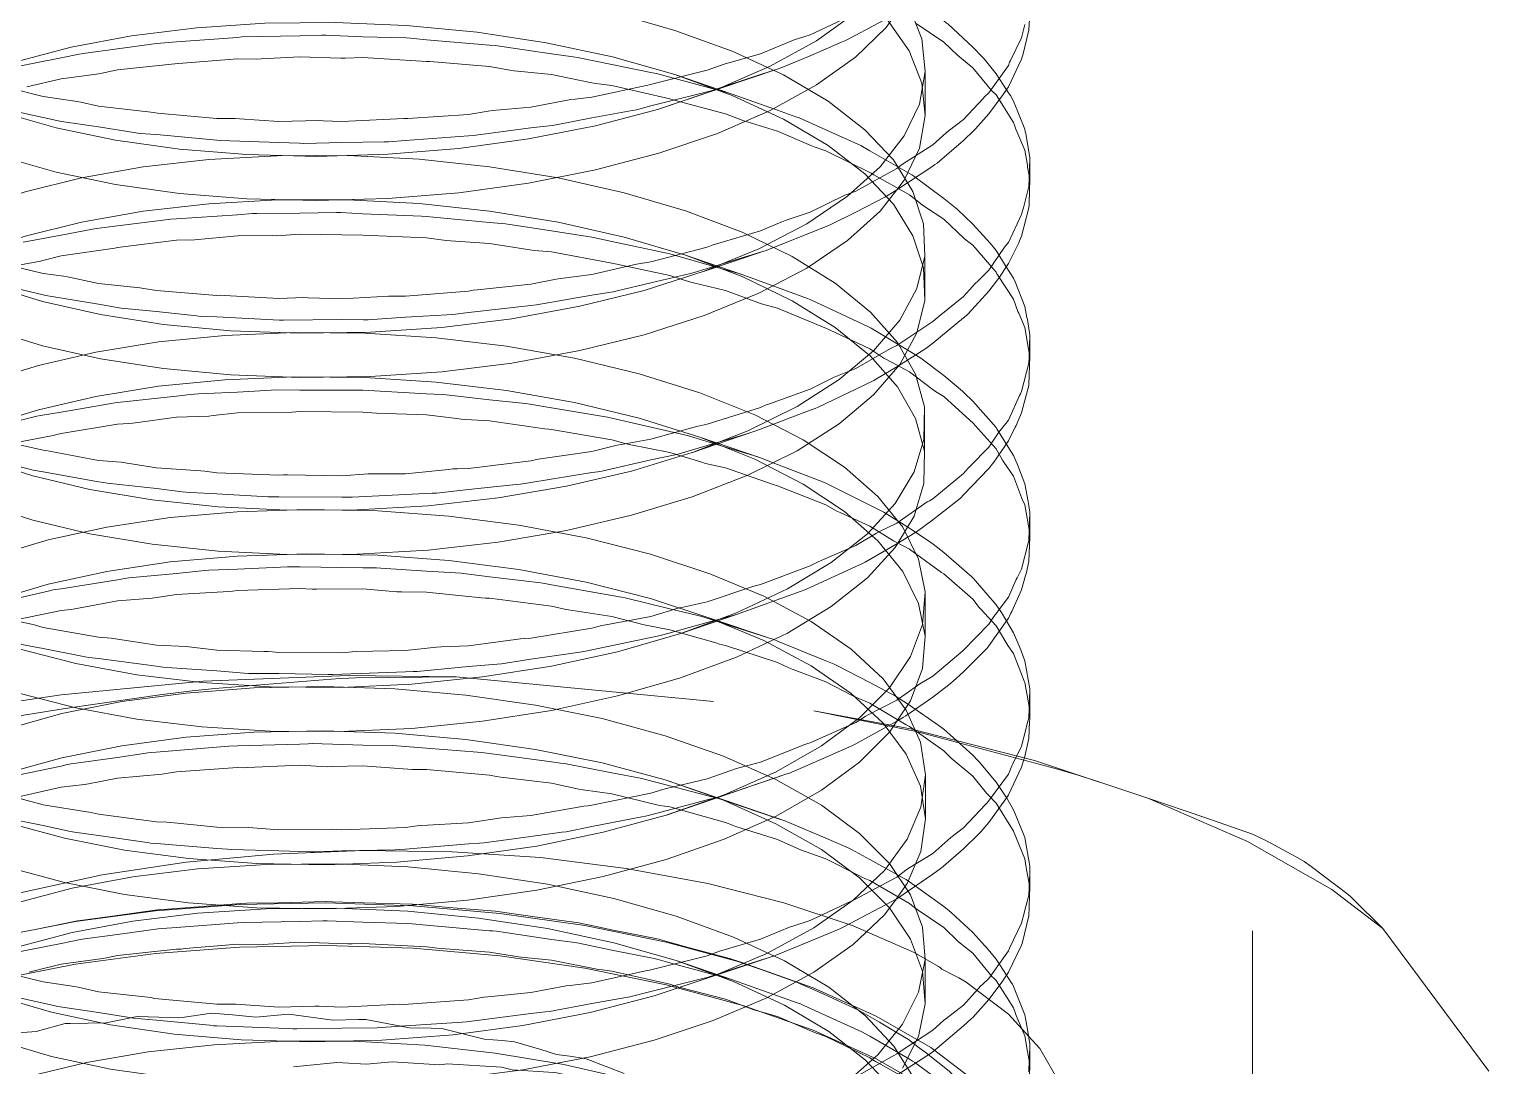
# Model space of a CAD drawing. Header units: millimetres. Extents: x 6 to 294, y 6 to 294.
# Drawn here: x 117.75 to 129.05, y 144.7 to 152.72 of the extents above; entities that cross this region are included whole.
import ezdxf

# ---------------------------------------------------------------- set-up
doc = ezdxf.new("R2010")
doc.units = ezdxf.units.MM
doc.linetypes.add('HIDDEN', pattern=[3, 2, -1])
doc.layers.add('M-VIEW', color=7, linetype='CONTINUOUS', lineweight=0)
doc.layers.add('M-VIEW-HIDD', color=8, linetype='HIDDEN', lineweight=0)

msp = doc.modelspace()

# ---------------------------------------------------------------- linework, layer by layer
at = {"layer": 'M-VIEW', "lineweight": 0}
for p, q in [((122.63, 152.106), (123.549, 152.416)), ((125.497, 151.565), (125.497, 151.726)), ((122.978, 150.85), (123.431, 151.003)), ((125.497, 150.193), (125.497, 150.355)), ((122.886, 149.447), (123.345, 149.603)), ((125.497, 148.82), (125.497, 148.986)), ((122.788, 148.044), (123.226, 148.194)), ((125.497, 147.452), (125.497, 147.608)), ((125.533, 147.065), (126.409, 146.772)), ((122.684, 146.641), (123.609, 146.957)), ((126.409, 146.772), (126.85, 146.624)), ((126.85, 146.624), (127.219, 146.494)), ((125.497, 146.084), (125.497, 146.246)), ((128.227, 145.765), (129.048, 144.659)), ((123.047, 145.394), (123.511, 145.551)), ((125.497, 144.713), (125.497, 144.874))]:
    msp.add_line(p, q, dxfattribs=at)
for points in [[(122.452, 152.099), (122.482, 152.107), (122.564, 152.128), (123, 152.238), (123.037, 152.248), (123.412, 152.371), (123.549, 152.416), (123.576, 152.425), (123.797, 152.517), (124.04, 152.621), (124.065, 152.631), (124.149, 152.675), (124.467, 152.847), (124.493, 152.862), (124.746, 153.036), (124.832, 153.1), (124.848, 153.112), (124.984, 153.233), (125.12, 153.367), (125.134, 153.381), (125.18, 153.435), (125.33, 153.644), (125.334, 153.653)], [(123.672, 152.639), (123.797, 152.679), (124.132, 152.835), (124.149, 152.843), (124.175, 152.857), (124.467, 153.013), (124.566, 153.086), (124.586, 153.098), (124.746, 153.197), (124.912, 153.341), (124.928, 153.353), (124.984, 153.395), (125.18, 153.602)], [(122.136, 151.633), (122.626, 151.762), (123.079, 151.916), (123.488, 152.093), (123.846, 152.291), (124.147, 152.506), (124.384, 152.735), (124.462, 152.845)], [(120.375, 150.474), (120.409, 150.477), (120.664, 150.494), (121.031, 150.514), (121.153, 150.529), (121.635, 150.584), (121.679, 150.589), (122.107, 150.664), (122.273, 150.691), (122.304, 150.697), (122.564, 150.759), (122.87, 150.831), (122.9, 150.839), (123, 150.87), (123.412, 150.998), (123.431, 151.003), (123.456, 151.011), (123.797, 151.147), (123.932, 151.201), (123.956, 151.211), (124.149, 151.307), (124.379, 151.426), (124.401, 151.437), (124.467, 151.478), (124.746, 151.663), (124.762, 151.674), (124.778, 151.685), (124.984, 151.862), (125.063, 151.937), (125.077, 151.95), (125.18, 152.067), (125.291, 152.217), (125.301, 152.231), (125.33, 152.275), (125.433, 152.491), (125.438, 152.508), (125.442, 152.521), (125.489, 152.714), (125.493, 152.8)], [(122.452, 150.904), (122.564, 150.922), (123, 151.036), (123.037, 151.051), (123.065, 151.059), (123.412, 151.163), (123.576, 151.232), (123.603, 151.242), (123.797, 151.307), (124.065, 151.437), (124.088, 151.446), (124.149, 151.47), (124.467, 151.645), (124.493, 151.665), (124.512, 151.678), (124.746, 151.827), (124.848, 151.919), (124.865, 151.932), (124.984, 152.023), (125.134, 152.187), (125.146, 152.199), (125.18, 152.229), (125.33, 152.442), (125.34, 152.467), (125.347, 152.481), (125.433, 152.656), (125.458, 152.759)], [(117.595, 152.269), (117.86, 152.201), (118.123, 152.163), (118.153, 152.157), (118.289, 152.127), (118.718, 152.077), (118.747, 152.072), (119.206, 152.03), (119.347, 152.03), (119.381, 152.028), (119.686, 152.007), (119.995, 152.015), (120.028, 152.014), (120.173, 152.007), (120.651, 152.03), (120.682, 152.031), (121.153, 152.063), (121.305, 152.088), (121.338, 152.092), (121.635, 152.119), (121.944, 152.177), (121.977, 152.181), (122.107, 152.197), (122.564, 152.295), (122.589, 152.302), (123, 152.404), (123.138, 152.454), (123.167, 152.463), (123.412, 152.532), (123.672, 152.639)], [(122.136, 151.633), (121.616, 151.53), (121.077, 151.456), (120.528, 151.411), (119.979, 151.396), (119.438, 151.409), (118.916, 151.452), (118.421, 151.521), (117.962, 151.616), (117.547, 151.735), (117.183, 151.874), (116.876, 152.031), (116.632, 152.203), (116.455, 152.387), (116.375, 152.529)], [(120.375, 149.281), (120.664, 149.283), (120.997, 149.316), (121.031, 149.32), (121.064, 149.321), (121.153, 149.324), (121.635, 149.383), (121.679, 149.392), (121.71, 149.397), (122.107, 149.455), (122.304, 149.504), (122.336, 149.51), (122.564, 149.549), (122.9, 149.644), (122.929, 149.65), (123, 149.665), (123.412, 149.795), (123.456, 149.815), (123.481, 149.824), (123.797, 149.938), (123.956, 150.018), (123.981, 150.029), (124.149, 150.097), (124.401, 150.242), (124.422, 150.253), (124.467, 150.274), (124.746, 150.46), (124.778, 150.489), (124.794, 150.502), (124.984, 150.653), (125.077, 150.758), (125.09, 150.771), (125.18, 150.857), (125.301, 151.036), (125.311, 151.048), (125.33, 151.071), (125.433, 151.288), (125.442, 151.325), (125.446, 151.34), (125.489, 151.505), (125.493, 151.622), (125.494, 151.636), (125.497, 151.726), (125.464, 151.916), (125.461, 151.929), (125.457, 151.949), (125.369, 152.166), (125.346, 152.208), (125.337, 152.222), (125.316, 152.254)], [(122.452, 152.099), (122.42, 152.093), (122.107, 152.035), (121.831, 151.982), (121.799, 151.978), (121.635, 151.958), (121.189, 151.9), (121.153, 151.897), (120.664, 151.862), (120.534, 151.851), (120.5, 151.85), (120.173, 151.846), (119.878, 151.838), (119.844, 151.839), (119.686, 151.846), (119.232, 151.861), (119.206, 151.863), (118.739, 151.906), (118.61, 151.916), (118.579, 151.921), (118.289, 151.966), (118.02, 152.004), (117.991, 152.011), (117.86, 152.04), (117.47, 152.124)], [(122.136, 151.975), (121.616, 151.873), (121.077, 151.799), (120.528, 151.754), (119.979, 151.738), (119.438, 151.752), (118.916, 151.794), (118.421, 151.864), (117.962, 151.959), (117.547, 152.077), (117.545, 152.078)], [(122.136, 151.975), (122.626, 152.104), (122.63, 152.105)], [(118.969, 149.139), (119.001, 149.137), (119.206, 149.127), (119.602, 149.103), (119.686, 149.104), (120.173, 149.102), (120.221, 149.101), (120.252, 149.101), (120.664, 149.123), (120.872, 149.132), (120.906, 149.133), (121.153, 149.161), (121.521, 149.198), (121.554, 149.201), (121.635, 149.215), (122.107, 149.291), (122.153, 149.298), (122.183, 149.303), (122.564, 149.389), (122.752, 149.43), (122.782, 149.437), (123, 149.501), (123.317, 149.594), (123.345, 149.603), (123.412, 149.628), (123.797, 149.774), (123.834, 149.788), (123.857, 149.797), (124.149, 149.937), (124.288, 150.005), (124.31, 150.016), (124.467, 150.11), (124.683, 150.247), (124.701, 150.259), (124.746, 150.293), (124.984, 150.489), (125.006, 150.508), (125.019, 150.52), (125.18, 150.696), (125.246, 150.782), (125.256, 150.796), (125.33, 150.908), (125.41, 151.069), (125.417, 151.084), (125.433, 151.121), (125.489, 151.341), (125.49, 151.363), (125.491, 151.376), (125.497, 151.565), (125.497, 151.565)], [(120.395, 150.034), (120.945, 150.072), (121.488, 150.139), (122.013, 150.235), (122.512, 150.358), (122.977, 150.507), (123.398, 150.68), (123.77, 150.874), (124.085, 151.086), (124.338, 151.314), (124.466, 151.478)], [(120.375, 150.474), (120.341, 150.474), (120.173, 150.475), (119.72, 150.47), (119.69, 150.472), (119.206, 150.496), (119.08, 150.5), (119.048, 150.503), (118.739, 150.537), (118.465, 150.564), (118.434, 150.569), (118.289, 150.594), (117.882, 150.661), (117.86, 150.666), (117.456, 150.761), (117.348, 150.786), (117.322, 150.794), (117.082, 150.871), (116.868, 150.939), (116.844, 150.948), (116.741, 150.992), (116.445, 151.117), (116.427, 151.127), (116.17, 151.272)], [(120.395, 150.034), (119.847, 150.026), (119.31, 150.047), (118.793, 150.096), (118.306, 150.171), (117.857, 150.272), (117.454, 150.396), (117.103, 150.54), (116.811, 150.701), (116.583, 150.876), (116.422, 151.062), (116.379, 151.154)], [(122.452, 150.904), (122.107, 150.825), (121.864, 150.794), (121.831, 150.789), (121.635, 150.749), (121.221, 150.706), (121.189, 150.702), (121.153, 150.696), (120.664, 150.656), (120.567, 150.657), (120.534, 150.657), (120.173, 150.636), (119.912, 150.644), (119.878, 150.645), (119.686, 150.638), (119.264, 150.661), (119.232, 150.663), (119.206, 150.662), (118.739, 150.699), (118.641, 150.717), (118.61, 150.722), (118.289, 150.755), (118.05, 150.805), (118.02, 150.811), (117.86, 150.832), (117.497, 150.92)], [(120.395, 150.377), (120.945, 150.415), (121.488, 150.482), (122.013, 150.578), (122.512, 150.701), (122.977, 150.85), (122.977, 150.85)], [(125.383, 150.767), (125.369, 150.796), (125.314, 150.884)], [(120.395, 150.377), (119.847, 150.369), (119.31, 150.389), (118.793, 150.438), (118.306, 150.514), (117.857, 150.615), (117.454, 150.739), (117.453, 150.739)], [(118.969, 147.946), (119.206, 147.917), (119.57, 147.908), (119.602, 147.907), (119.634, 147.905), (119.686, 147.9), (120.173, 147.898), (120.252, 147.905), (120.285, 147.906), (120.664, 147.914), (120.906, 147.941), (120.94, 147.942), (121.153, 147.951), (121.554, 148.006), (121.585, 148.008), (121.635, 148.011), (122.107, 148.087), (122.183, 148.107), (122.214, 148.113), (122.564, 148.179), (122.782, 148.244), (122.813, 148.251), (123, 148.292), (123.345, 148.407), (123.371, 148.414), (123.412, 148.425), (123.797, 148.57), (123.857, 148.601), (123.881, 148.612), (124.149, 148.727), (124.31, 148.823), (124.332, 148.835), (124.467, 148.901), (124.701, 149.064), (124.719, 149.074), (124.746, 149.089), (124.984, 149.285), (125.019, 149.325), (125.032, 149.339), (125.18, 149.487), (125.256, 149.603), (125.267, 149.617), (125.33, 149.698), (125.417, 149.888), (125.424, 149.901), (125.433, 149.918), (125.489, 150.137), (125.491, 150.181), (125.491, 150.196), (125.497, 150.355), (125.477, 150.477), (125.474, 150.491), (125.457, 150.576), (125.383, 150.767)], [(119.216, 148.683), (119.748, 148.657), (120.292, 148.66), (120.841, 148.692), (121.383, 148.754), (121.911, 148.843), (122.414, 148.961), (122.884, 149.104), (123.314, 149.271), (123.695, 149.46), (124.021, 149.668), (124.287, 149.892), (124.489, 150.128), (124.489, 150.128)], [(125.485, 149.952), (125.489, 149.97), (125.497, 150.193), (125.497, 150.193)], [(118.969, 149.139), (118.936, 149.142), (118.739, 149.167), (118.357, 149.209), (118.328, 149.214), (118.289, 149.221), (117.86, 149.298), (117.784, 149.31), (117.756, 149.317), (117.456, 149.392), (117.259, 149.441), (117.232, 149.449), (117.082, 149.5), (116.786, 149.599), (116.764, 149.609), (116.741, 149.619), (116.436, 149.755), (116.38, 149.78), (116.362, 149.791), (116.17, 149.903)], [(117.653, 147.969), (117.86, 147.93), (118.186, 147.866), (118.215, 147.86), (118.289, 147.852), (118.739, 147.793), (118.787, 147.787), (118.818, 147.783), (119.206, 147.757), (119.416, 147.74), (119.45, 147.738), (119.686, 147.736), (120.066, 147.728), (120.099, 147.728), (120.173, 147.732), (120.664, 147.75), (120.724, 147.752), (120.756, 147.753), (121.153, 147.791), (121.374, 147.809), (121.408, 147.812), (121.635, 147.847), (122.014, 147.902), (122.045, 147.907), (122.107, 147.921), (122.564, 148.016), (122.626, 148.029), (122.655, 148.035), (123, 148.131), (123.198, 148.186), (123.226, 148.194), (123.412, 148.261), (123.728, 148.374), (123.754, 148.384), (123.797, 148.403), (124.149, 148.564), (124.201, 148.588), (124.222, 148.599), (124.467, 148.74), (124.606, 148.825), (124.626, 148.837), (124.746, 148.925), (124.947, 149.084), (124.963, 149.097), (124.984, 149.118), (125.18, 149.324), (125.207, 149.358), (125.217, 149.371), (125.33, 149.538), (125.383, 149.642), (125.391, 149.657), (125.433, 149.753), (125.482, 149.938), (125.485, 149.952)], [(119.216, 148.683), (118.704, 148.737), (118.223, 148.817), (117.782, 148.923), (117.387, 149.05), (117.047, 149.197), (116.766, 149.361), (116.549, 149.538), (116.401, 149.725), (116.379, 149.781)], [(120.375, 149.281), (120.173, 149.266), (119.753, 149.273), (119.72, 149.273), (119.686, 149.271), (119.206, 149.29), (119.112, 149.302), (119.08, 149.306), (118.739, 149.327), (118.496, 149.366), (118.465, 149.371), (118.289, 149.386), (117.91, 149.458), (117.882, 149.463), (117.86, 149.465), (117.456, 149.555)], [(119.216, 149.026), (119.748, 149), (120.292, 149.003), (120.841, 149.035), (121.383, 149.096), (121.911, 149.186), (122.414, 149.303), (122.884, 149.447), (122.885, 149.447)], [(125.485, 148.755), (125.489, 148.768), (125.497, 148.986), (125.489, 149.035), (125.487, 149.052), (125.484, 149.067), (125.457, 149.205), (125.404, 149.346), (125.398, 149.36), (125.369, 149.424), (125.314, 149.514)], [(119.216, 149.026), (118.704, 149.08), (118.223, 149.16), (117.782, 149.265), (117.387, 149.393), (117.387, 149.393)], [(117.681, 146.769), (117.86, 146.72), (118.215, 146.665), (118.243, 146.659), (118.289, 146.648), (118.739, 146.59), (118.818, 146.587), (118.849, 146.584), (119.206, 146.547), (119.45, 146.545), (119.483, 146.543), (119.686, 146.527), (120.099, 146.532), (120.131, 146.531), (120.173, 146.528), (120.664, 146.546), (120.756, 146.558), (120.789, 146.56), (121.153, 146.581), (121.408, 146.62), (121.442, 146.623), (121.635, 146.638), (122.045, 146.711), (122.076, 146.714), (122.107, 146.718), (122.564, 146.811), (122.655, 146.84), (122.685, 146.847), (123, 146.921), (123.226, 147.001), (123.255, 147.009), (123.412, 147.051), (123.754, 147.187), (123.779, 147.195), (123.797, 147.2), (124.149, 147.359), (124.222, 147.404), (124.244, 147.416), (124.467, 147.53), (124.626, 147.644), (124.645, 147.656), (124.746, 147.716), (124.963, 147.9), (124.978, 147.911), (125.18, 148.118), (125.217, 148.177), (125.227, 148.191), (125.33, 148.328), (125.391, 148.464), (125.398, 148.478), (125.433, 148.545), (125.485, 148.755)], [(124.886, 147.662), (124.902, 147.677), (124.984, 147.751), (125.165, 147.934), (125.18, 147.952), (125.33, 148.165), (125.35, 148.204), (125.357, 148.217), (125.433, 148.384), (125.463, 148.494), (125.467, 148.508), (125.489, 148.603), (125.496, 148.792), (125.497, 148.806), (125.497, 148.82), (125.497, 148.82)], [(118.969, 147.946), (118.739, 147.957), (118.387, 148.009), (118.357, 148.013), (118.289, 148.018), (117.86, 148.093), (117.81, 148.108), (117.784, 148.115), (117.456, 148.183), (117.285, 148.24), (117.259, 148.248), (117.082, 148.291), (116.809, 148.395), (116.786, 148.403), (116.741, 148.416), (116.436, 148.55), (116.398, 148.574), (116.38, 148.585), (116.17, 148.694)], [(117.682, 147.581), (118.113, 147.47), (118.585, 147.384), (119.09, 147.323), (119.619, 147.291), (120.164, 147.287), (120.715, 147.312), (121.261, 147.367), (121.795, 147.451), (122.306, 147.563), (122.786, 147.701), (123.227, 147.864), (123.62, 148.049), (123.96, 148.254), (124.24, 148.476), (124.455, 148.711), (124.475, 148.745)], [(124.886, 146.469), (124.984, 146.542), (125.152, 146.723), (125.165, 146.737), (125.177, 146.748), (125.33, 146.959), (125.357, 147.023), (125.364, 147.037), (125.433, 147.174), (125.467, 147.315), (125.471, 147.329), (125.489, 147.394), (125.497, 147.609), (125.497, 147.619), (125.457, 147.836), (125.432, 147.905), (125.426, 147.92), (125.369, 148.052), (125.285, 148.195)], [(117.682, 147.924), (118.113, 147.813), (118.585, 147.726), (119.09, 147.666), (119.619, 147.633), (120.164, 147.629), (120.715, 147.655), (121.261, 147.71), (121.795, 147.793), (122.306, 147.905), (122.786, 148.043), (122.788, 148.044)], [(117.55, 146.623), (117.86, 146.56), (118.073, 146.514), (118.103, 146.508), (118.289, 146.484), (118.665, 146.429), (118.695, 146.425), (118.739, 146.422), (119.206, 146.384), (119.288, 146.377), (119.32, 146.374), (119.686, 146.366), (119.93, 146.357), (119.964, 146.357), (120.173, 146.364), (120.585, 146.373), (120.618, 146.374), (120.664, 146.379), (121.153, 146.418), (121.237, 146.424), (121.27, 146.426), (121.635, 146.477), (121.875, 146.508), (121.908, 146.513), (122.107, 146.553), (122.493, 146.627), (122.523, 146.634), (122.564, 146.644), (123, 146.759), (123.074, 146.778), (123.102, 146.785), (123.412, 146.891), (123.609, 146.957), (123.636, 146.967), (123.797, 147.035), (124.096, 147.166), (124.12, 147.176), (124.149, 147.192), (124.467, 147.368), (124.518, 147.398), (124.537, 147.409), (124.746, 147.555), (124.869, 147.649), (124.886, 147.662)], [(124.032, 145.764), (124.056, 145.777), (124.149, 145.825), (124.467, 145.994), (124.746, 146.184), (124.812, 146.232), (124.829, 146.245), (124.984, 146.381), (125.105, 146.499), (125.118, 146.513), (125.18, 146.584), (125.324, 146.784), (125.332, 146.797), (125.433, 147.012), (125.45, 147.072), (125.454, 147.085), (125.489, 147.233), (125.494, 147.366), (125.495, 147.381), (125.497, 147.452), (125.497, 147.453)], [(124.178, 147.051), (124.409, 147.283), (124.466, 147.367)], [(116.921, 146.524), (117.236, 146.37), (117.607, 146.234), (118.027, 146.119), (118.49, 146.028), (118.987, 145.963), (119.511, 145.925), (120.051, 145.915), (120.599, 145.934), (121.145, 145.982), (121.68, 146.06), (122.195, 146.165), (122.681, 146.297), (123.13, 146.454), (123.533, 146.634), (123.884, 146.834), (124.178, 147.051)], [(124.149, 144.617), (124.448, 144.784), (124.467, 144.795), (124.486, 144.808), (124.746, 144.976), (124.829, 145.051), (124.845, 145.064), (124.984, 145.171), (125.118, 145.32), (125.132, 145.332), (125.18, 145.377), (125.33, 145.592), (125.339, 145.612), (125.433, 145.804), (125.454, 145.892), (125.458, 145.907), (125.489, 146.023), (125.495, 146.187), (125.496, 146.201), (125.497, 146.246), (125.457, 146.469), (125.453, 146.481), (125.447, 146.495), (125.369, 146.683), (125.317, 146.773), (125.317, 146.774)], [(126.409, 146.772), (127.18, 146.437), (127.833, 146.065), (128.227, 145.765)], [(117.607, 146.576), (118.027, 146.462), (118.49, 146.371), (118.987, 146.305), (119.511, 146.267), (120.051, 146.257), (120.599, 146.277), (121.145, 146.325), (121.68, 146.402), (122.195, 146.508), (122.681, 146.64), (122.683, 146.64)], [(127.219, 146.494), (127.328, 146.442), (127.551, 146.321), (127.62, 146.281), (127.672, 146.244), (127.959, 146.026), (127.979, 146.01), (127.995, 145.994), (128.227, 145.765)], [(117.578, 145.421), (117.86, 145.35), (118.103, 145.315), (118.133, 145.309), (118.289, 145.275), (118.695, 145.229), (118.723, 145.223), (119.206, 145.179), (119.32, 145.179), (119.353, 145.178), (119.686, 145.156), (119.964, 145.164), (119.998, 145.163), (120.173, 145.155), (120.618, 145.178), (120.649, 145.177), (121.153, 145.213), (121.27, 145.232), (121.303, 145.236), (121.635, 145.268), (121.908, 145.32), (121.94, 145.324), (122.107, 145.344), (122.523, 145.437), (122.552, 145.441), (123, 145.553), (123.102, 145.591), (123.13, 145.599), (123.412, 145.681), (123.636, 145.774), (123.662, 145.783), (123.797, 145.827), (124.12, 145.979), (124.142, 145.988), (124.467, 146.162), (124.537, 146.214), (124.556, 146.227), (124.746, 146.345), (124.886, 146.469)], [(124.467, 144.628), (124.735, 144.802), (124.746, 144.81), (124.984, 145.01), (125.042, 145.064), (125.055, 145.076), (125.18, 145.215), (125.275, 145.341), (125.285, 145.356), (125.33, 145.425), (125.431, 145.634), (125.436, 145.647), (125.489, 145.862), (125.492, 145.925), (125.492, 145.939), (125.497, 146.084), (125.497, 146.084)], [(123.461, 145.228), (123.824, 145.425), (124.13, 145.64), (124.372, 145.87), (124.461, 145.991)], [(117.456, 145.277), (117.86, 145.187), (117.945, 145.168), (117.974, 145.161), (118.289, 145.114), (118.53, 145.075), (118.561, 145.07), (118.739, 145.055), (119.15, 145.015), (119.18, 145.012), (119.206, 145.012), (119.686, 144.994), (119.792, 144.988), (119.825, 144.987), (120.173, 144.994), (120.446, 144.996), (120.48, 144.997), (120.664, 145.011), (121.104, 145.04), (121.136, 145.043), (121.635, 145.106), (121.748, 145.118), (121.78, 145.122), (122.107, 145.184), (122.37, 145.23), (122.402, 145.236), (122.564, 145.277), (122.966, 145.376), (123, 145.386), (123.412, 145.519), (123.512, 145.551), (123.538, 145.559), (123.797, 145.666), (124.007, 145.754), (124.032, 145.764)], [(116.377, 145.676), (116.443, 145.55), (116.615, 145.366), (116.854, 145.193), (117.155, 145.035), (117.515, 144.894), (117.926, 144.773), (118.382, 144.676), (118.874, 144.605), (119.394, 144.56), (119.934, 144.544), (120.483, 144.557), (121.033, 144.6), (121.573, 144.671), (122.095, 144.772), (122.589, 144.899), (123.047, 145.052), (123.461, 145.228)], [(117.515, 145.236), (117.926, 145.116), (118.382, 145.019), (118.874, 144.947), (119.394, 144.903), (119.934, 144.887), (120.483, 144.9), (121.033, 144.942), (121.573, 145.014), (122.095, 145.114), (122.589, 145.242), (123.047, 145.394), (123.047, 145.395)], [(125.489, 144.654), (125.492, 144.746), (125.493, 144.761), (125.497, 144.874), (125.468, 145.041), (125.466, 145.055), (125.457, 145.096), (125.369, 145.316), (125.361, 145.332), (125.352, 145.345), (125.315, 145.402)], [(125.515, 144.9), (125.574, 144.836), (125.73, 144.561), (125.797, 144.281), (125.774, 143.999), (125.66, 143.721), (125.458, 143.451), (125.171, 143.194), (124.804, 142.955), (124.364, 142.737), (123.857, 142.545), (123.293, 142.381), (122.83, 142.28), (122.681, 142.248), (122.032, 142.149)], [(125.49, 144.517), (125.497, 144.713), (125.497, 144.713)]]:
    msp.add_lwpolyline(points, dxfattribs=at)
at = {"layer": 'M-VIEW-HIDD', "lineweight": 0}
for p, q in [((122.75, 152.371), (123.185, 152.221)), ((124.687, 152.053), (124.687, 152.395)), ((122.832, 150.973), (123.282, 150.82)), ((124.683, 150.623), (124.683, 150.966)), ((124.681, 149.458), (124.681, 149.801)), ((122.942, 149.565), (123.412, 149.406)), ((124.687, 148.027), (124.687, 148.37)), ((123.021, 148.166), (123.481, 148.011)), ((121.058, 147.711), (123.824, 147.447)), ((124.688, 146.612), (124.688, 146.954)), ((122.675, 146.913), (123.607, 146.594)), ((127.219, 140.745), (127.219, 146.494)), ((117.799, 145.757), (117.625, 145.723)), ((122.759, 145.516), (123.195, 145.367)), ((123.047, 145.395), (123.461, 145.571)), ((123.213, 145.518), (123.276, 145.497)), ((124.686, 145.18), (124.686, 145.523))]:
    msp.add_line(p, q, dxfattribs=at)
for points in [[(122.63, 152.105), (123.079, 152.258), (123.488, 152.436), (123.846, 152.633), (124.147, 152.848), (124.384, 153.078), (124.556, 153.318), (124.657, 153.566), (124.688, 153.818), (124.646, 154.069), (124.534, 154.315), (124.352, 154.555), (124.105, 154.782), (123.795, 154.995), (123.429, 155.19), (123.013, 155.363)], [(122.977, 150.85), (123.398, 151.022), (123.77, 151.216), (124.085, 151.429), (124.338, 151.656), (124.525, 151.896), (124.642, 152.143), (124.687, 152.395), (124.661, 152.647), (124.562, 152.896), (124.393, 153.138), (124.157, 153.369), (123.857, 153.586)], [(124.466, 151.478), (124.525, 151.553), (124.642, 151.801), (124.687, 152.053), (124.661, 152.305), (124.562, 152.554), (124.393, 152.796), (124.157, 153.027), (123.857, 153.243)], [(117.272, 152.677), (117.65, 152.812), (118.077, 152.924), (118.546, 153.013), (119.049, 153.075), (119.577, 153.11), (120.121, 153.116), (120.671, 153.093), (121.219, 153.041), (121.754, 152.959), (122.267, 152.85), (122.75, 152.713), (123.194, 152.552), (123.591, 152.368), (123.935, 152.165), (124.22, 151.944), (124.44, 151.71), (124.592, 151.467)], [(117.272, 152.335), (117.65, 152.469), (118.077, 152.582), (118.546, 152.67), (119.049, 152.733), (119.577, 152.768), (120.121, 152.774), (120.671, 152.751), (121.219, 152.698), (121.754, 152.617), (122.267, 152.507), (122.75, 152.371), (123.194, 152.21), (123.591, 152.026), (123.935, 151.822), (124.22, 151.602), (124.44, 151.368), (124.592, 151.124)], [(124.617, 152.767), (124.83, 152.622)], [(125.316, 152.254), (125.235, 152.377), (125.142, 152.492), (125.13, 152.505), (125.054, 152.584), (124.863, 152.76), (124.849, 152.772), (124.83, 152.786)], [(117.608, 152.423), (118, 152.5), (118.14, 152.529), (118.17, 152.535), (118.436, 152.569), (118.738, 152.611), (118.769, 152.615), (118.893, 152.623), (119.365, 152.659), (119.398, 152.662), (119.847, 152.67), (120.014, 152.675), (120.048, 152.675), (120.336, 152.664), (120.67, 152.654), (120.704, 152.653), (120.827, 152.641), (121.314, 152.599), (121.358, 152.596), (121.794, 152.532), (121.963, 152.509), (121.995, 152.504), (122.261, 152.449), (122.577, 152.385), (122.608, 152.379), (122.711, 152.35), (123.14, 152.234), (123.159, 152.229), (123.185, 152.221), (123.544, 152.095), (123.686, 152.045), (123.712, 152.035), (123.918, 151.944), (124.164, 151.832), (124.188, 151.821), (124.259, 151.782), (124.564, 151.605), (124.582, 151.594), (124.599, 151.584), (124.83, 151.413)], [(125.383, 151.963), (125.377, 151.979), (125.369, 152), (125.235, 152.214), (125.2, 152.248), (125.054, 152.423), (124.951, 152.507), (124.936, 152.52), (124.83, 152.622)], [(117.736, 152.276), (118, 152.339), (118.275, 152.374), (118.305, 152.38), (118.436, 152.408), (118.879, 152.453), (118.908, 152.457), (119.365, 152.493), (119.514, 152.49), (119.548, 152.492), (119.847, 152.509), (120.165, 152.497), (120.199, 152.498), (120.336, 152.502), (120.827, 152.473), (120.853, 152.471), (121.314, 152.433), (121.473, 152.405), (121.506, 152.401), (121.794, 152.371), (122.107, 152.307), (122.139, 152.303), (122.261, 152.287), (122.711, 152.182), (122.743, 152.173), (123.14, 152.068), (123.282, 152.014), (123.31, 152.005), (123.544, 151.934), (123.802, 151.822), (123.827, 151.813), (123.918, 151.782), (124.268, 151.608), (124.288, 151.596), (124.564, 151.44), (124.663, 151.363), (124.681, 151.35), (124.83, 151.252)], [(125.497, 151.565), (125.479, 151.655), (125.477, 151.67), (125.457, 151.785), (125.389, 151.949), (125.383, 151.963)], [(118.158, 151.572), (118.634, 151.656), (119.142, 151.713), (119.673, 151.743), (120.219, 151.744), (120.77, 151.716), (121.316, 151.658), (121.847, 151.571), (122.356, 151.457), (122.832, 151.316), (123.269, 151.151), (123.657, 150.963), (123.991, 150.756), (124.264, 150.533), (124.472, 150.297), (124.612, 150.052), (124.681, 149.801), (124.677, 149.548)], [(117.387, 149.393), (117.047, 149.54), (116.766, 149.704), (116.549, 149.881), (116.401, 150.068), (116.324, 150.261), (116.319, 150.456), (116.386, 150.65), (116.524, 150.838), (116.731, 151.017), (117.003, 151.183), (117.336, 151.333), (117.723, 151.463), (118.158, 151.572)], [(122.885, 149.447), (123.314, 149.614), (123.695, 149.803), (124.021, 150.011), (124.287, 150.234), (124.489, 150.471), (124.621, 150.716), (124.683, 150.966), (124.674, 151.217), (124.592, 151.467)], [(118.158, 151.229), (118.634, 151.313), (119.142, 151.371), (119.673, 151.401), (120.219, 151.402), (120.77, 151.373), (121.316, 151.315), (121.847, 151.229), (122.356, 151.114), (122.832, 150.973), (123.269, 150.808), (123.657, 150.62), (123.991, 150.414), (124.264, 150.191), (124.472, 149.955), (124.612, 149.709), (124.681, 149.458), (124.677, 149.206)], [(125.314, 150.884), (125.235, 151.009), (125.212, 151.038), (125.2, 151.053), (125.188, 151.067), (125.054, 151.214), (124.936, 151.327), (124.92, 151.34), (124.83, 151.413)], [(117.707, 151.075), (118, 151.129), (118.244, 151.176), (118.275, 151.181), (118.436, 151.2), (118.849, 151.252), (118.893, 151.256), (119.365, 151.286), (119.481, 151.295), (119.514, 151.297), (119.847, 151.298), (120.131, 151.303), (120.165, 151.303), (120.336, 151.294), (120.79, 151.276), (120.827, 151.274), (121.314, 151.226), (121.44, 151.215), (121.473, 151.212), (121.794, 151.161), (122.074, 151.119), (122.107, 151.114), (122.261, 151.08), (122.687, 150.988), (122.711, 150.983), (123.14, 150.861), (123.254, 150.829), (123.282, 150.82), (123.544, 150.724), (123.776, 150.639), (123.802, 150.629), (123.918, 150.575), (124.248, 150.42), (124.268, 150.409), (124.564, 150.232), (124.644, 150.182), (124.663, 150.17), (124.83, 150.042)], [(125.497, 150.193), (125.487, 150.246), (125.457, 150.415), (125.41, 150.525), (125.404, 150.539), (125.369, 150.632), (125.25, 150.815), (125.241, 150.829), (125.235, 150.841), (125.054, 151.051), (125.004, 151.09), (124.989, 151.103), (124.83, 151.252)], [(116.379, 149.781), (116.324, 149.919), (116.319, 150.114), (116.386, 150.307), (116.524, 150.495), (116.731, 150.674), (117.003, 150.84), (117.336, 150.99), (117.723, 151.121), (118.158, 151.229)], [(117.588, 150.882), (117.84, 150.927), (117.869, 150.934), (118, 150.968), (118.416, 151.029), (118.436, 151.034), (118.893, 151.089), (119.031, 151.092), (119.365, 151.124), (119.636, 151.125), (119.67, 151.124)], [(119.67, 151.124), (119.703, 151.127), (119.847, 151.137), (120.336, 151.128), (120.827, 151.107), (120.98, 151.086), (121.014, 151.084), (121.314, 151.064), (121.628, 151.014), (121.661, 151.011), (121.794, 150.999), (122.261, 150.913), (122.287, 150.907), (122.711, 150.816), (122.854, 150.77), (122.884, 150.762), (123.14, 150.699), (123.412, 150.6), (123.439, 150.592), (123.544, 150.563), (123.923, 150.406), (123.945, 150.395), (124.259, 150.248), (124.367, 150.177), (124.388, 150.166), (124.564, 150.071), (124.749, 149.932), (124.767, 149.92), (124.83, 149.88)], [(124.489, 150.128), (124.621, 150.373), (124.683, 150.623), (124.674, 150.875), (124.592, 151.124)], [(117.682, 147.924), (117.3, 148.056), (116.973, 148.208), (116.707, 148.375), (116.507, 148.555), (116.376, 148.744), (116.316, 148.938), (116.328, 149.133), (116.413, 149.326), (116.568, 149.512), (116.791, 149.688), (117.078, 149.85), (117.424, 149.996), (117.824, 150.121), (118.27, 150.224), (118.754, 150.302), (119.268, 150.353), (119.804, 150.376)], [(124.178, 147.393), (124.409, 147.625), (124.572, 147.868), (124.665, 148.117), (124.687, 148.37), (124.635, 148.621), (124.513, 148.868), (124.32, 149.107), (124.062, 149.333), (123.743, 149.544), (123.367, 149.737), (122.942, 149.908), (122.474, 150.055), (121.973, 150.176), (121.446, 150.269), (120.902, 150.334), (120.352, 150.37), (119.804, 150.376)], [(116.37, 148.419), (116.316, 148.595), (116.328, 148.79), (116.413, 148.983), (116.568, 149.169), (116.791, 149.345), (117.078, 149.508), (117.424, 149.653), (117.824, 149.778), (118.27, 149.881), (118.754, 149.959), (119.268, 150.01), (119.804, 150.033)], [(124.466, 147.367), (124.572, 147.525), (124.665, 147.775), (124.687, 148.027), (124.635, 148.279), (124.513, 148.526), (124.32, 148.764), (124.062, 148.991), (123.743, 149.202), (123.367, 149.394), (122.942, 149.565), (122.474, 149.712), (121.973, 149.833), (121.446, 149.927), (120.902, 149.992), (120.352, 150.027), (119.804, 150.033)], [(125.314, 149.514), (125.241, 149.631), (125.235, 149.641), (125.054, 149.845), (124.989, 149.909), (124.974, 149.922), (124.83, 150.042)], [(117.588, 149.672), (117.811, 149.727), (117.84, 149.734), (118, 149.76), (118.387, 149.827), (118.416, 149.831), (118.436, 149.833), (118.893, 149.882), (118.999, 149.895), (119.031, 149.898), (119.064, 149.9), (119.365, 149.913), (119.67, 149.931)], [(119.67, 149.931), (119.847, 149.929), (120.291, 149.929), (120.336, 149.928), (120.827, 149.9), (120.947, 149.895), (120.98, 149.893), (121.314, 149.854), (121.594, 149.825), (121.628, 149.821), (121.794, 149.792), (122.228, 149.72), (122.261, 149.713), (122.711, 149.609), (122.825, 149.583), (122.854, 149.576), (123.14, 149.489), (123.384, 149.415), (123.412, 149.406), (123.544, 149.355), (123.899, 149.216), (123.923, 149.207), (124.259, 149.04), (124.346, 148.995), (124.367, 148.984), (124.564, 148.861), (124.73, 148.75), (124.749, 148.738), (124.83, 148.673)], [(125.497, 148.82), (125.457, 149.043), (125.438, 149.085), (125.432, 149.099), (125.369, 149.263), (125.294, 149.373), (125.285, 149.388), (125.235, 149.475), (125.072, 149.656), (125.06, 149.67), (124.83, 149.88)], [(117.588, 149.511), (117.939, 149.578), (117.966, 149.585), (118, 149.595), (118.436, 149.665), (118.524, 149.671), (118.556, 149.675), (118.893, 149.72), (119.144, 149.729), (119.177, 149.732), (119.365, 149.753), (119.786, 149.759), (119.817, 149.761), (119.847, 149.764), (120.336, 149.76), (120.441, 149.75), (120.827, 149.738), (121.062, 149.709), (121.096, 149.705)], [(121.096, 149.705), (121.13, 149.703), (121.314, 149.693), (121.743, 149.63), (121.773, 149.628), (121.794, 149.626), (122.261, 149.546), (122.366, 149.517), (122.397, 149.51), (122.711, 149.447), (122.957, 149.371), (122.987, 149.363), (123.14, 149.328), (123.509, 149.199), (123.544, 149.189), (123.918, 149.041), (124.004, 148.993), (124.028, 148.983), (124.259, 148.878), (124.44, 148.764), (124.461, 148.753), (124.564, 148.7), (124.812, 148.518), (124.83, 148.507)], [(122.788, 148.044), (123.227, 148.206), (123.62, 148.392), (123.96, 148.597), (124.24, 148.818), (124.455, 149.053), (124.601, 149.298), (124.677, 149.548)], [(124.475, 148.745), (124.601, 148.955), (124.677, 149.206)], [(116.921, 146.866), (116.667, 147.036), (116.478, 147.218), (116.36, 147.408), (116.313, 147.602), (116.338, 147.797), (116.435, 147.989), (116.603, 148.174), (116.838, 148.348), (117.136, 148.507), (117.492, 148.649), (117.9, 148.771), (118.354, 148.869), (118.844, 148.943), (119.363, 148.989), (119.901, 149.006), (120.45, 148.995), (121, 148.954)], [(123.461, 145.571), (123.824, 145.768), (124.13, 145.983), (124.372, 146.213), (124.548, 146.454), (124.654, 146.702), (124.688, 146.954), (124.65, 147.206), (124.54, 147.454), (124.36, 147.695), (124.113, 147.924), (123.804, 148.138), (123.438, 148.334), (123.021, 148.509), (122.561, 148.66), (122.064, 148.786), (121.541, 148.884), (121, 148.954)], [(116.36, 147.066), (116.313, 147.26), (116.338, 147.455), (116.435, 147.647), (116.603, 147.831), (116.838, 148.005), (117.136, 148.165), (117.492, 148.307), (117.9, 148.428), (118.354, 148.527), (118.844, 148.6), (119.363, 148.646), (119.901, 148.664), (120.45, 148.653), (121, 148.612)], [(125.285, 148.195), (125.276, 148.208), (125.235, 148.267), (125.06, 148.472), (125.048, 148.484), (124.83, 148.673)], [(117.588, 148.302), (117.911, 148.377), (117.939, 148.383), (118, 148.392), (118.436, 148.461), (118.494, 148.471), (118.524, 148.476), (118.893, 148.51), (119.111, 148.533), (119.144, 148.537), (119.365, 148.544), (119.753, 148.562), (119.786, 148.563), (119.847, 148.561), (120.336, 148.555), (120.408, 148.555), (120.441, 148.555), (120.474, 148.552), (120.827, 148.528), (121.096, 148.512)], [(124.461, 145.991), (124.548, 146.111), (124.654, 146.359), (124.688, 146.612), (124.65, 146.864), (124.54, 147.112), (124.36, 147.352), (124.113, 147.581), (123.804, 147.795), (123.438, 147.991), (123.021, 148.166), (122.561, 148.317), (122.064, 148.443), (121.541, 148.542), (121, 148.612)], [(121.096, 148.512), (121.314, 148.484), (121.711, 148.438), (121.743, 148.434), (121.794, 148.424), (122.261, 148.34), (122.336, 148.327), (122.366, 148.322), (122.711, 148.237), (122.927, 148.185), (122.957, 148.178), (123.14, 148.119), (123.482, 148.011), (123.509, 148.002), (123.544, 147.988), (123.918, 147.835), (123.981, 147.809), (124.004, 147.799), (124.259, 147.668), (124.419, 147.583), (124.44, 147.571), (124.564, 147.491), (124.795, 147.333), (124.812, 147.32), (124.83, 147.306)], [(125.497, 147.453), (125.458, 147.666), (125.453, 147.678), (125.369, 147.891), (125.327, 147.953), (125.317, 147.966), (125.235, 148.106), (125.116, 148.234), (125.104, 148.248), (125.054, 148.311), (124.83, 148.507)], [(117.588, 148.138), (118, 148.225), (118.077, 148.233), (118.106, 148.238), (118.436, 148.298), (118.672, 148.316), (118.704, 148.321), (118.893, 148.349), (119.297, 148.371), (119.327, 148.375), (119.365, 148.38), (119.847, 148.395), (119.943, 148.389), (119.977, 148.389), (120.336, 148.392), (120.599, 148.37), (120.634, 148.37), (120.827, 148.367), (121.254, 148.322), (121.285, 148.321), (121.314, 148.32), (121.794, 148.258), (121.895, 148.234), (121.927, 148.229), (122.261, 148.177), (122.512, 148.113), (122.711, 148.076), (123.067, 147.973), (123.096, 147.964)], [(123.096, 147.964), (123.14, 147.954), (123.544, 147.821), (123.632, 147.78), (123.658, 147.77), (123.918, 147.673), (124.115, 147.569), (124.138, 147.559), (124.259, 147.507), (124.539, 147.339), (124.564, 147.326), (124.83, 147.139)], [(115.541, 147.078), (115.956, 147.198), (116.943, 147.412), (118, 147.573), (119.1, 147.677), (120.223, 147.722), (121.058, 147.711)], [(116.342, 146.084), (116.312, 146.279), (116.355, 146.474), (116.469, 146.664), (116.653, 146.847), (116.904, 147.017), (117.217, 147.173), (117.586, 147.31), (118.006, 147.427), (118.469, 147.519), (118.967, 147.586), (119.491, 147.625), (120.033, 147.636), (120.583, 147.618), (121.132, 147.57), (121.67, 147.493), (122.187, 147.388), (122.675, 147.255)], [(117.663, 147.406), (118.032, 147.466), (118.782, 147.574), (119.013, 147.604), (119.19, 147.621), (120.157, 147.697), (120.224, 147.701), (120.279, 147.703), (121.058, 147.711)], [(123.824, 147.447), (124.574, 147.308), (125.533, 147.065), (125.533, 147.065)], [(123.824, 147.447), (124.603, 147.29), (124.658, 147.278), (124.725, 147.261), (125.692, 147.001), (125.869, 146.95), (126.1, 146.875)], [(116.342, 145.742), (116.312, 145.937), (116.355, 146.131), (116.469, 146.322), (116.653, 146.504), (116.904, 146.675), (117.217, 146.83), (117.586, 146.968), (118.006, 147.084), (118.469, 147.176), (118.967, 147.243), (119.491, 147.283), (120.033, 147.294), (120.583, 147.275), (121.132, 147.227), (121.67, 147.15), (122.187, 147.045), (122.675, 146.913)], [(122.683, 146.64), (123.13, 146.797), (123.533, 146.976), (123.884, 147.176), (124.178, 147.393)], [(125.317, 146.774), (125.308, 146.787), (125.235, 146.895), (125.104, 147.054), (125.091, 147.067), (125.054, 147.104), (124.83, 147.306)], [(117.588, 146.934), (118, 147.021), (118.048, 147.032), (118.077, 147.038), (118.436, 147.088), (118.64, 147.119), (118.672, 147.123), (118.893, 147.14), (119.265, 147.173), (119.297, 147.175), (119.365, 147.176), (119.847, 147.19), (119.911, 147.193), (119.943, 147.194), (120.336, 147.183), (120.565, 147.179), (120.599, 147.178), (120.827, 147.158), (121.221, 147.129), (121.254, 147.126), (121.314, 147.117), (121.794, 147.053), (121.864, 147.044), (121.895, 147.04), (122.261, 146.968), (122.48, 146.926), (122.512, 146.92), (122.543, 146.911), (122.711, 146.867), (123.096, 146.767)], [(122.941, 143.985), (123.366, 144.156), (123.742, 144.348), (124.061, 144.559), (124.32, 144.786), (124.512, 145.024), (124.635, 145.271), (124.686, 145.523), (124.666, 145.775), (124.573, 146.025), (124.409, 146.267), (124.179, 146.499), (123.884, 146.717), (123.531, 146.918), (123.126, 147.098), (122.675, 147.255)], [(125.497, 146.084), (125.471, 146.22), (125.468, 146.235), (125.457, 146.302), (125.369, 146.517), (125.361, 146.529), (125.235, 146.734), (125.174, 146.797), (125.162, 146.81), (125.054, 146.942), (124.903, 147.069), (124.888, 147.082), (124.83, 147.139)], [(117.646, 146.777), (118, 146.857), (118.181, 146.878), (118.212, 146.884), (118.436, 146.928), (118.781, 146.959), (118.812, 146.964), (118.893, 146.977), (119.365, 147.009), (119.411, 147.008), (119.443, 147.009), (119.847, 147.027), (120.06, 147.016), (120.095, 147.017), (120.336, 147.022), (120.717, 146.995), (120.75, 146.995), (120.827, 146.995), (121.314, 146.949), (121.37, 146.939), (121.402, 146.935), (121.794, 146.889), (122.007, 146.843), (122.04, 146.838), (122.261, 146.807), (122.62, 146.719), (122.649, 146.714), (122.711, 146.704), (123.14, 146.585), (123.195, 146.563), (123.222, 146.554), (123.544, 146.453), (123.722, 146.373), (123.918, 146.303), (124.173, 146.173), (124.196, 146.161)], [(124.512, 144.682), (124.635, 144.929), (124.686, 145.18), (124.666, 145.433), (124.573, 145.682), (124.409, 145.925), (124.179, 146.157), (123.884, 146.375), (123.531, 146.575), (123.126, 146.756), (122.675, 146.913)], [(123.096, 146.767), (123.14, 146.752), (123.544, 146.616), (123.607, 146.594), (123.632, 146.585), (123.918, 146.463), (124.091, 146.387), (124.115, 146.376), (124.259, 146.299), (124.519, 146.153), (124.539, 146.142), (124.564, 146.124), (124.83, 145.933)], [(115.581, 145.009), (115.829, 145.232), (116.196, 145.471), (116.636, 145.689), (117.143, 145.881), (117.707, 146.045), (118.319, 146.178), (118.968, 146.277), (119.643, 146.34), (120.334, 146.368), (121.026, 146.358), (121.71, 146.312), (122.373, 146.229), (123.005, 146.113), (123.593, 145.963), (124.128, 145.784)], [(116.37, 145.138), (116.497, 145.327), (116.693, 145.508), (116.955, 145.676), (117.279, 145.829), (117.658, 145.962), (118.086, 146.075), (118.556, 146.163), (119.059, 146.225), (119.587, 146.259), (120.131, 146.265), (120.682, 146.241), (121.229, 146.188), (121.764, 146.106), (122.277, 145.996), (122.759, 145.859), (123.202, 145.697), (123.598, 145.513)], [(124.83, 145.771), (124.624, 145.911), (124.606, 145.923), (124.564, 145.957), (124.259, 146.135), (124.219, 146.151), (124.196, 146.161)], [(117.799, 145.757), (118.128, 145.824), (118.149, 145.827), (118.206, 145.834), (118.397, 145.859), (118.747, 145.908), (118.768, 145.91), (118.823, 145.913), (119.028, 145.928), (119.392, 145.958), (119.438, 145.959), (119.679, 145.963), (120.051, 145.973), (120.101, 145.971), (120.341, 145.962), (120.72, 145.952), (120.784, 145.946), (121.001, 145.926), (121.362, 145.897), (121.398, 145.893), (121.449, 145.885), (121.649, 145.856), (122.006, 145.807), (122.028, 145.802), (122.08, 145.791), (122.273, 145.751), (122.615, 145.683), (122.652, 145.673), (122.705, 145.658), (122.863, 145.615), (123.182, 145.529), (123.212, 145.518), (123.273, 145.496), (123.409, 145.449), (123.699, 145.346), (123.72, 145.337), (123.79, 145.305), (123.902, 145.255)], [(117.799, 145.757), (118.112, 145.818), (118.731, 145.901), (119.38, 145.949), (120.048, 145.963), (120.724, 145.94), (121.396, 145.881), (122.053, 145.787), (122.683, 145.659), (123.276, 145.497), (123.82, 145.305), (124.307, 145.086), (124.729, 144.842)], [(125.315, 145.402), (125.235, 145.526), (125.162, 145.617), (125.149, 145.631), (125.054, 145.732), (124.888, 145.888), (124.873, 145.9), (124.83, 145.933)], [(116.37, 144.795), (116.497, 144.985), (116.693, 145.165), (116.955, 145.333), (117.279, 145.486), (117.658, 145.62), (118.086, 145.732), (118.556, 145.82), (119.059, 145.882), (119.587, 145.916), (120.131, 145.922), (120.682, 145.898), (121.229, 145.845), (121.764, 145.763), (122.277, 145.653), (122.759, 145.516), (123.202, 145.355), (123.598, 145.17)], [(117.619, 145.574), (118, 145.648), (118.151, 145.679), (118.181, 145.685), (118.436, 145.717), (118.75, 145.761), (118.781, 145.765), (118.893, 145.772), (119.365, 145.807), (119.411, 145.811), (119.847, 145.818), (120.026, 145.823), (120.06, 145.824), (120.336, 145.812), (120.683, 145.802), (120.717, 145.801), (120.827, 145.79), (121.314, 145.747), (121.339, 145.745), (121.37, 145.743), (121.794, 145.68), (121.975, 145.655), (122.007, 145.651), (122.261, 145.597), (122.589, 145.531), (122.62, 145.524), (122.711, 145.499), (123.14, 145.382), (123.169, 145.374), (123.195, 145.367), (123.544, 145.243), (123.696, 145.19), (123.722, 145.18), (123.748, 145.168), (123.918, 145.092), (124.196, 144.965)], [(124.128, 145.784), (124.601, 145.578), (124.79, 145.471), (124.803, 145.461), (124.814, 145.45), (124.905, 145.403), (124.947, 145.382), (125.004, 145.349), (125.33, 145.1), (125.515, 144.9)], [(125.497, 144.713), (125.481, 144.797), (125.478, 144.811), (125.457, 144.934), (125.391, 145.091), (125.385, 145.106), (125.369, 145.149), (125.235, 145.362), (125.217, 145.379), (125.205, 145.391), (125.054, 145.572), (124.957, 145.65), (124.941, 145.663), (124.83, 145.771)], [(115.58, 144.424), (115.822, 144.652), (116.145, 144.865), (116.543, 145.059), (117.009, 145.23), (117.535, 145.374), (118.112, 145.488), (118.731, 145.571), (119.38, 145.62), (120.048, 145.633), (120.724, 145.611), (121.396, 145.552), (122.053, 145.458), (122.683, 145.329), (123.276, 145.168), (123.82, 144.976), (124.307, 144.756), (124.729, 144.513)], [(117.752, 145.427), (117.781, 145.434), (118, 145.487), (118.322, 145.531), (118.352, 145.537), (118.436, 145.555), (118.893, 145.605), (118.93, 145.605), (118.961, 145.608), (119.365, 145.642), (119.567, 145.64), (119.601, 145.642), (119.847, 145.657), (120.219, 145.645), (120.251, 145.646), (120.336, 145.649), (120.827, 145.623), (120.875, 145.616), (120.908, 145.613), (121.314, 145.582), (121.525, 145.546), (121.559, 145.543), (121.794, 145.519), (122.158, 145.447), (122.189, 145.443), (122.261, 145.434), (122.711, 145.332), (122.763, 145.315), (122.791, 145.307), (123.14, 145.217), (123.326, 145.147), (123.354, 145.138), (123.544, 145.083), (123.843, 144.955), (123.868, 144.946), (123.918, 144.929), (124.259, 144.764), (124.302, 144.735), (124.322, 144.724), (124.564, 144.589)], [(122.861, 142.587), (123.293, 142.753), (123.678, 142.942), (124.009, 143.15), (124.278, 143.374), (124.483, 143.611), (124.618, 143.856), (124.683, 144.107), (124.675, 144.36), (124.595, 144.61), (124.444, 144.854), (124.225, 145.088), (123.941, 145.309), (123.598, 145.513)], [(123.902, 145.255), (124.17, 145.132), (124.334, 145.038), (124.482, 144.95), (124.557, 144.904)], [(124.484, 143.269), (124.618, 143.514), (124.683, 143.765), (124.675, 144.017), (124.595, 144.268), (124.444, 144.512), (124.225, 144.746), (123.941, 144.967), (123.598, 145.17)], [(117.564, 144.948), (117.808, 144.966), (118.032, 145.028), (118.069, 145.03), (118.349, 145.034), (118.588, 145.084), (118.842, 145.075), (118.919, 145.073), (119.163, 145.108), (119.325, 145.095), (119.507, 145.079), (119.731, 145.099), (119.761, 145.101), (120.103, 145.054), (120.301, 145.06), (120.358, 145.061), (120.695, 144.996), (120.864, 144.993), (120.947, 144.99), (121.275, 144.907), (121.412, 144.897), (121.508, 144.888), (121.711, 144.827), (121.833, 144.788), (121.936, 144.775), (122.064, 144.756), (122.357, 144.641)], [(124.83, 144.561), (124.606, 144.728), (124.589, 144.738), (124.564, 144.753), (124.259, 144.93), (124.196, 144.965)], [(117.028, 144.344), (117.365, 144.492), (117.757, 144.621), (118.196, 144.728), (118.674, 144.81), (119.185, 144.865), (119.718, 144.893), (120.264, 144.891), (120.815, 144.861), (121.36, 144.8), (121.89, 144.711), (122.396, 144.595), (122.87, 144.452), (123.302, 144.284), (123.686, 144.095), (124.015, 143.887), (124.284, 143.663), (124.486, 143.426)], [(124.729, 144.842), (125.078, 144.578), (125.347, 144.297), (125.533, 144.004), (125.633, 143.703), (125.644, 143.399), (125.566, 143.098), (125.401, 142.802), (125.151, 142.518), (124.821, 142.249), (124.416, 142), (123.944, 141.774), (123.413, 141.575), (122.831, 141.406), (122.21, 141.27), (121.558, 141.167), (120.889, 141.1), (120.213, 141.068)], [(124.557, 144.904), (124.629, 144.849), (124.697, 144.799), (124.873, 144.659), (124.927, 144.604), (124.939, 144.592), (124.987, 144.545), (125.117, 144.395), (125.146, 144.353), (125.168, 144.321), (125.198, 144.277), (125.281, 144.122), (125.291, 144.097), (125.312, 144.04), (125.315, 144.034)], [(119.799, 144.693), (120.133, 144.727), (120.181, 144.725), (120.364, 144.713), (120.562, 144.733), (120.931, 144.71), (120.987, 144.716), (121.407, 144.69), (121.49, 144.67), (121.812, 144.651), (121.837, 144.646), (122.032, 144.6), (122.218, 144.589), (122.549, 144.509), (122.6, 144.506), (122.96, 144.417)]]:
    msp.add_lwpolyline(points, dxfattribs=at)

doc.saveas('drawing.dxf')
